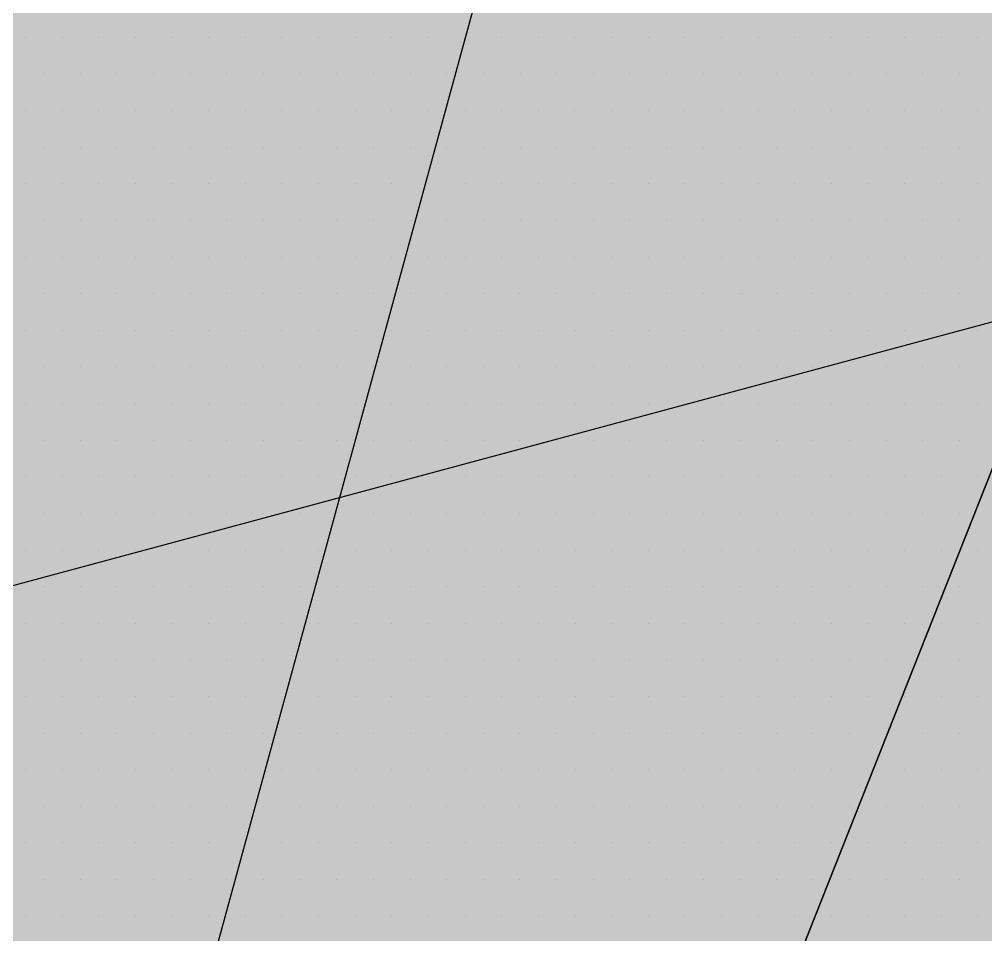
# Paper-space layout 'Layout1' of a CAD drawing. Extents: x -43 to 2298, y -18 to 768.
# Drawn here: x 138.919 to 140.371, y 260.292 to 261.667 of the extents above; entities that cross this region are included whole.
import ezdxf

# ---------------------------------------------------------------- set-up
doc = ezdxf.new("R2010")
doc.units = 0
doc.header["$LTSCALE"] = 2
doc.linetypes.add('CACHEX2', pattern=[0.75, 0.5, -0.25])
doc.layers.add('CARTOUCHE', color=7, linetype='Continuous')
doc.layers.add('LOGO', color=7, linetype='Continuous')

# ---------------------------------------------------------------- blocks, each defined once
blk = doc.blocks.new('A$C715108E3')
at = {"layer": 'LOGO', "color": 131}
for p, q in [((-11.7628, -13.9735), (-11.7628, -13.9735)), ((-11.6713, -13.9735), (-11.6713, -13.9735)), ((-11.5795, -13.9735), (-11.5795, -13.9735)), ((-11.4877, -13.9735), (-11.4877, -13.9735)), ((-11.3966, -13.9735), (-11.3966, -13.9735)), ((-11.3046, -13.9735), (-11.3046, -13.9735)), ((-11.2124, -13.9735), (-11.2124, -13.9735)), ((-11.1213, -13.9735), (-11.1213, -13.9735)), ((-11.0293, -13.9735), (-11.0293, -13.9735)), ((-10.9374, -13.9735), (-10.9374, -13.9735)), ((-10.846, -13.9735), (-10.846, -13.9735)), ((-10.7541, -13.9735), (-10.7541, -13.9735)), ((-10.6623, -13.9735), (-10.6623, -13.9735)), ((-10.5705, -13.9735), (-10.5705, -13.9735)), ((-10.479, -13.9735), (-10.479, -13.9735)), ((-10.387, -13.9735), (-10.387, -13.9735)), ((-10.2954, -13.9735), (-10.2954, -13.9735)), ((-10.2037, -13.9735), (-10.2037, -13.9735)), ((-10.1117, -13.9735), (-10.1117, -13.9735)), ((-10.0199, -13.9735), (-10.0199, -13.9735)), ((-9.9284, -13.9735), (-9.9284, -13.9735)), ((-9.8368, -13.9735), (-9.8368, -13.9735)), ((-9.7447, -13.9735), (-9.7447, -13.9735)), ((-9.6537, -13.9735), (-9.6537, -13.9735)), ((-9.5616, -13.9735), (-9.5616, -13.9735)), ((-9.4696, -13.9735), (-9.4696, -13.9735)), ((-9.3778, -13.9735), (-9.3778, -13.9735)), ((-11.7174, -14.065), (-11.7174, -14.065)), ((-11.6252, -14.065), (-11.6252, -14.065)), ((-11.5342, -14.065), (-11.5342, -14.065)), ((-11.4421, -14.065), (-11.4421, -14.065)), ((-11.3501, -14.065), (-11.3501, -14.065)), ((-11.2587, -14.065), (-11.2587, -14.065)), ((-11.1668, -14.065), (-11.1668, -14.065)), ((-11.0748, -14.065), (-11.0748, -14.065)), ((-10.9835, -14.065), (-10.9835, -14.065)), ((-10.8917, -14.065), (-10.8917, -14.065)), ((-10.7995, -14.065), (-10.7995, -14.065)), ((-10.7084, -14.065), (-10.7084, -14.065)), ((-10.6166, -14.065), (-10.6166, -14.065)), ((-10.5246, -14.065), (-10.5246, -14.065)), ((-10.4325, -14.065), (-10.4325, -14.065)), ((-10.3415, -14.065), (-10.3415, -14.065)), ((-10.2496, -14.065), (-10.2496, -14.065)), ((-10.1578, -14.065), (-10.1578, -14.065)), ((-10.0662, -14.065), (-10.0662, -14.065)), ((-9.9745, -14.065), (-9.9745, -14.065)), ((-9.8825, -14.065), (-9.8825, -14.065)), ((-9.7912, -14.065), (-9.7912, -14.065)), ((-9.6992, -14.065), (-9.6992, -14.065)), ((-9.6072, -14.065), (-9.6072, -14.065)), ((-9.5159, -14.065), (-9.5159, -14.065)), ((-9.4239, -14.065), (-9.4239, -14.065)), ((-11.7628, -14.1574), (-11.7628, -14.1574)), ((-11.6713, -14.1574), (-11.6713, -14.1574)), ((-11.5795, -14.1574), (-11.5795, -14.1574)), ((-11.4877, -14.1574), (-11.4877, -14.1574)), ((-11.3966, -14.1574), (-11.3966, -14.1574)), ((-11.3046, -14.1574), (-11.3046, -14.1574)), ((-11.2124, -14.1574), (-11.2124, -14.1574)), ((-11.1213, -14.1574), (-11.1213, -14.1574)), ((-11.0293, -14.1574), (-11.0293, -14.1574)), ((-10.9374, -14.1574), (-10.9374, -14.1574)), ((-10.846, -14.1574), (-10.846, -14.1574)), ((-10.7541, -14.1574), (-10.7541, -14.1574)), ((-10.6623, -14.1574), (-10.6623, -14.1574)), ((-10.5705, -14.1574), (-10.5705, -14.1574)), ((-10.479, -14.1574), (-10.479, -14.1574)), ((-10.387, -14.1574), (-10.387, -14.1574)), ((-10.2954, -14.1574), (-10.2954, -14.1574)), ((-10.2037, -14.1574), (-10.2037, -14.1574)), ((-10.1117, -14.1574), (-10.1117, -14.1574)), ((-10.0199, -14.1574), (-10.0199, -14.1574)), ((-9.9284, -14.1574), (-9.9284, -14.1574)), ((-9.8368, -14.1574), (-9.8368, -14.1574)), ((-9.7447, -14.1574), (-9.7447, -14.1574)), ((-9.6537, -14.1574), (-9.6537, -14.1574)), ((-9.5616, -14.1574), (-9.5616, -14.1574)), ((-9.4696, -14.1574), (-9.4696, -14.1574)), ((-9.3778, -14.1574), (-9.3778, -14.1574)), ((-11.7174, -14.2488), (-11.7174, -14.2488)), ((-11.6252, -14.2488), (-11.6252, -14.2488)), ((-11.5342, -14.2488), (-11.5342, -14.2488)), ((-11.4421, -14.2488), (-11.4421, -14.2488)), ((-11.3501, -14.2488), (-11.3501, -14.2488)), ((-11.2587, -14.2488), (-11.2587, -14.2488)), ((-11.1668, -14.2488), (-11.1668, -14.2488)), ((-11.0748, -14.2488), (-11.0748, -14.2488)), ((-10.9835, -14.2488), (-10.9835, -14.2488)), ((-10.8917, -14.2488), (-10.8917, -14.2488)), ((-10.7995, -14.2488), (-10.7995, -14.2488)), ((-10.7084, -14.2488), (-10.7084, -14.2488)), ((-10.6166, -14.2488), (-10.6166, -14.2488)), ((-10.5246, -14.2488), (-10.5246, -14.2488)), ((-10.4325, -14.2488), (-10.4325, -14.2488)), ((-10.3415, -14.2488), (-10.3415, -14.2488)), ((-10.2496, -14.2488), (-10.2496, -14.2488)), ((-10.1578, -14.2488), (-10.1578, -14.2488)), ((-10.0662, -14.2488), (-10.0662, -14.2488)), ((-9.9745, -14.2488), (-9.9745, -14.2488)), ((-9.8825, -14.2488), (-9.8825, -14.2488)), ((-9.7912, -14.2488), (-9.7912, -14.2488)), ((-9.6992, -14.2488), (-9.6992, -14.2488)), ((-9.6072, -14.2488), (-9.6072, -14.2488)), ((-9.5159, -14.2488), (-9.5159, -14.2488)), ((-9.4239, -14.2488), (-9.4239, -14.2488)), ((-11.7628, -14.3401), (-11.7628, -14.3401)), ((-11.6713, -14.3401), (-11.6713, -14.3401)), ((-11.5795, -14.3401), (-11.5795, -14.3401)), ((-11.4877, -14.3401), (-11.4877, -14.3401)), ((-11.3966, -14.3401), (-11.3966, -14.3401)), ((-11.3046, -14.3401), (-11.3046, -14.3401)), ((-11.2124, -14.3401), (-11.2124, -14.3401)), ((-11.1213, -14.3401), (-11.1213, -14.3401)), ((-11.0293, -14.3401), (-11.0293, -14.3401)), ((-10.9374, -14.3401), (-10.9374, -14.3401)), ((-10.846, -14.3401), (-10.846, -14.3401)), ((-10.7541, -14.3401), (-10.7541, -14.3401)), ((-10.6623, -14.3401), (-10.6623, -14.3401)), ((-10.5705, -14.3401), (-10.5705, -14.3401)), ((-10.479, -14.3401), (-10.479, -14.3401)), ((-10.387, -14.3401), (-10.387, -14.3401)), ((-10.2954, -14.3401), (-10.2954, -14.3401)), ((-10.2037, -14.3401), (-10.2037, -14.3401)), ((-10.1117, -14.3401), (-10.1117, -14.3401)), ((-10.0199, -14.3401), (-10.0199, -14.3401)), ((-9.9284, -14.3401), (-9.9284, -14.3401)), ((-9.8368, -14.3401), (-9.8368, -14.3401)), ((-9.7447, -14.3401), (-9.7447, -14.3401)), ((-9.6537, -14.3401), (-9.6537, -14.3401)), ((-9.5616, -14.3401), (-9.5616, -14.3401)), ((-9.4696, -14.3401), (-9.4696, -14.3401)), ((-9.3778, -14.3401), (-9.3778, -14.3401)), ((-11.7174, -14.4325), (-11.7174, -14.4325)), ((-11.6252, -14.4325), (-11.6252, -14.4325)), ((-11.5338, -14.4325), (-11.5338, -14.4325)), ((-11.4579, -14.4325), (-11.4579, -14.4325)), ((-11.4421, -14.4325), (-11.4421, -14.4325)), ((-11.3501, -14.4325), (-11.3501, -14.4325)), ((-11.2587, -14.4325), (-11.2587, -14.4325)), ((-11.1668, -14.4325), (-11.1668, -14.4325)), ((-11.0748, -14.4325), (-11.0748, -14.4325)), ((-10.9835, -14.4325), (-10.9835, -14.4325)), ((-10.8917, -14.4325), (-10.8917, -14.4325)), ((-10.7995, -14.4325), (-10.7995, -14.4325)), ((-10.7084, -14.4325), (-10.7084, -14.4325)), ((-10.6166, -14.4325), (-10.6166, -14.4325)), ((-10.5246, -14.4325), (-10.5246, -14.4325)), ((-10.4325, -14.4325), (-10.4325, -14.4325)), ((-10.3415, -14.4325), (-10.3415, -14.4325)), ((-10.2496, -14.4325), (-10.2496, -14.4325)), ((-10.1578, -14.4325), (-10.1578, -14.4325)), ((-10.0662, -14.4325), (-10.0662, -14.4325)), ((-9.9745, -14.4325), (-9.9745, -14.4325)), ((-9.8825, -14.4325), (-9.8825, -14.4325)), ((-9.7912, -14.4325), (-9.7912, -14.4325)), ((-9.6992, -14.4325), (-9.6992, -14.4325)), ((-9.6072, -14.4325), (-9.6072, -14.4325)), ((-9.5159, -14.4325), (-9.5159, -14.4325)), ((-9.4239, -14.4325), (-9.4239, -14.4325)), ((-11.7628, -14.5238), (-11.7628, -14.5238)), ((-11.6713, -14.5238), (-11.6713, -14.5238)), ((-11.5795, -14.5238), (-11.5795, -14.5238)), ((-11.4877, -14.5238), (-11.4877, -14.5238)), ((-11.3966, -14.5238), (-11.3966, -14.5238)), ((-11.3046, -14.5238), (-11.3046, -14.5238)), ((-11.2126, -14.5238), (-11.2126, -14.5238)), ((-11.1213, -14.5238), (-11.1213, -14.5238)), ((-11.0293, -14.5238), (-11.0293, -14.5238)), ((-10.9374, -14.5238), (-10.9374, -14.5238)), ((-10.846, -14.5238), (-10.846, -14.5238)), ((-10.754, -14.5238), (-10.754, -14.5238)), ((-10.7122, -14.5238), (-10.7122, -14.5238)), ((-10.6623, -14.5238), (-10.6623, -14.5238)), ((-10.5705, -14.5238), (-10.5705, -14.5238)), ((-10.479, -14.5238), (-10.479, -14.5238)), ((-10.387, -14.5238), (-10.387, -14.5238)), ((-10.2954, -14.5238), (-10.2954, -14.5238)), ((-10.2037, -14.5238), (-10.2037, -14.5238)), ((-10.1117, -14.5238), (-10.1117, -14.5238)), ((-10.0199, -14.5238), (-10.0199, -14.5238)), ((-9.9284, -14.5238), (-9.9284, -14.5238)), ((-9.8368, -14.5238), (-9.8368, -14.5238)), ((-9.7447, -14.5238), (-9.7447, -14.5238)), ((-9.6537, -14.5238), (-9.6537, -14.5238)), ((-9.5616, -14.5238), (-9.5616, -14.5238)), ((-9.4696, -14.5238), (-9.4696, -14.5238)), ((-9.3778, -14.5238), (-9.3778, -14.5238)), ((-11.7174, -14.6152), (-11.7174, -14.6152)), ((-11.6252, -14.6152), (-11.6252, -14.6152)), ((-11.5338, -14.6152), (-11.5338, -14.6152)), ((-11.442, -14.6152), (-11.442, -14.6152)), ((-11.3501, -14.6152), (-11.3501, -14.6152)), ((-11.2587, -14.6152), (-11.2587, -14.6152)), ((-11.1668, -14.6152), (-11.1668, -14.6152)), ((-11.0748, -14.6152), (-11.0748, -14.6152)), ((-10.9835, -14.6152), (-10.9835, -14.6152)), ((-10.8917, -14.6152), (-10.8917, -14.6152)), ((-10.7995, -14.6152), (-10.7995, -14.6152)), ((-10.7084, -14.6152), (-10.7084, -14.6152)), ((-10.6166, -14.6152), (-10.6166, -14.6152)), ((-10.5248, -14.6152), (-10.5248, -14.6152)), ((-10.4327, -14.6152), (-10.4327, -14.6152)), ((-10.3415, -14.6152), (-10.3415, -14.6152)), ((-10.2496, -14.6152), (-10.2496, -14.6152)), ((-10.1578, -14.6152), (-10.1578, -14.6152)), ((-10.0662, -14.6152), (-10.0662, -14.6152)), ((-9.9741, -14.6152), (-9.9741, -14.6152)), ((-9.9663, -14.6152), (-9.9663, -14.6152)), ((-9.8825, -14.6152), (-9.8825, -14.6152)), ((-9.7912, -14.6152), (-9.7912, -14.6152)), ((-9.6992, -14.6152), (-9.6992, -14.6152)), ((-9.6072, -14.6152), (-9.6072, -14.6152)), ((-9.5159, -14.6152), (-9.5159, -14.6152)), ((-9.4239, -14.6152), (-9.4239, -14.6152)), ((-11.7628, -14.7076), (-11.7628, -14.7076)), ((-11.6713, -14.7076), (-11.6713, -14.7076)), ((-11.5795, -14.7076), (-11.5795, -14.7076)), ((-11.4877, -14.7076), (-11.4877, -14.7076)), ((-11.3966, -14.7076), (-11.3966, -14.7076)), ((-11.3046, -14.7076), (-11.3046, -14.7076)), ((-11.2126, -14.7076), (-11.2126, -14.7076)), ((-11.1213, -14.7076), (-11.1213, -14.7076)), ((-11.0293, -14.7076), (-11.0293, -14.7076)), ((-10.9374, -14.7076), (-10.9374, -14.7076)), ((-10.846, -14.7076), (-10.846, -14.7076)), ((-10.754, -14.7076), (-10.754, -14.7076)), ((-10.6619, -14.7076), (-10.6619, -14.7076)), ((-10.5703, -14.7076), (-10.5703, -14.7076)), ((-10.479, -14.7076), (-10.479, -14.7076)), ((-10.3868, -14.7076), (-10.3868, -14.7076)), ((-10.295, -14.7076), (-10.295, -14.7076)), ((-10.2037, -14.7076), (-10.2037, -14.7076)), ((-10.1117, -14.7076), (-10.1117, -14.7076)), ((-10.0199, -14.7076), (-10.0199, -14.7076)), ((-9.9286, -14.7076), (-9.9286, -14.7076)), ((-9.8369, -14.7076), (-9.8369, -14.7076)), ((-9.7449, -14.7076), (-9.7449, -14.7076)), ((-9.6537, -14.7076), (-9.6537, -14.7076)), ((-9.5616, -14.7076), (-9.5616, -14.7076)), ((-9.4696, -14.7076), (-9.4696, -14.7076)), ((-9.3778, -14.7076), (-9.3778, -14.7076)), ((-11.7174, -14.7991), (-11.7174, -14.7991)), ((-11.6252, -14.7991), (-11.6252, -14.7991)), ((-11.5338, -14.7991), (-11.5338, -14.7991)), ((-11.442, -14.7991), (-11.442, -14.7991)), ((-11.3501, -14.7991), (-11.3501, -14.7991)), ((-11.2587, -14.7991), (-11.2587, -14.7991)), ((-11.1668, -14.7991), (-11.1668, -14.7991)), ((-11.0748, -14.7991), (-11.0748, -14.7991)), ((-10.9835, -14.7991), (-10.9835, -14.7991)), ((-10.8917, -14.7991), (-10.8917, -14.7991)), ((-10.7995, -14.7991), (-10.7995, -14.7991)), ((-10.7084, -14.7991), (-10.7084, -14.7991)), ((-10.6166, -14.7991), (-10.6166, -14.7991)), ((-10.5248, -14.7991), (-10.5248, -14.7991)), ((-10.4327, -14.7991), (-10.4327, -14.7991)), ((-10.3415, -14.7991), (-10.3415, -14.7991)), ((-10.2496, -14.7991), (-10.2496, -14.7991)), ((-10.1578, -14.7991), (-10.1578, -14.7991)), ((-10.0662, -14.7991), (-10.0662, -14.7991)), ((-9.9741, -14.7991), (-9.9741, -14.7991)), ((-9.8823, -14.7991), (-9.8823, -14.7991)), ((-9.7912, -14.7991), (-9.7912, -14.7991)), ((-9.699, -14.7991), (-9.699, -14.7991)), ((-9.6072, -14.7991), (-9.6072, -14.7991)), ((-9.5159, -14.7991), (-9.5159, -14.7991)), ((-9.4239, -14.7991), (-9.4239, -14.7991)), ((-11.7628, -14.8905), (-11.7628, -14.8905)), ((-11.6713, -14.8905), (-11.6713, -14.8905)), ((-11.5795, -14.8905), (-11.5795, -14.8905)), ((-11.4877, -14.8905), (-11.4877, -14.8905)), ((-11.3966, -14.8905), (-11.3966, -14.8905)), ((-11.3046, -14.8905), (-11.3046, -14.8905)), ((-11.2126, -14.8905), (-11.2126, -14.8905)), ((-11.1213, -14.8905), (-11.1213, -14.8905)), ((-11.0293, -14.8905), (-11.0293, -14.8905)), ((-10.9374, -14.8905), (-10.9374, -14.8905)), ((-10.846, -14.8905), (-10.846, -14.8905)), ((-10.754, -14.8905), (-10.754, -14.8905)), ((-10.6619, -14.8905), (-10.6619, -14.8905)), ((-10.5703, -14.8905), (-10.5703, -14.8905)), ((-10.479, -14.8905), (-10.479, -14.8905)), ((-10.3868, -14.8905), (-10.3868, -14.8905)), ((-10.295, -14.8905), (-10.295, -14.8905)), ((-10.2037, -14.8905), (-10.2037, -14.8905)), ((-10.1117, -14.8905), (-10.1117, -14.8905)), ((-10.0199, -14.8905), (-10.0199, -14.8905)), ((-9.9286, -14.8905), (-9.9286, -14.8905)), ((-9.8369, -14.8905), (-9.8369, -14.8905)), ((-9.7449, -14.8905), (-9.7449, -14.8905)), ((-9.6537, -14.8905), (-9.6537, -14.8905)), ((-9.5616, -14.8905), (-9.5616, -14.8905)), ((-9.4696, -14.8905), (-9.4696, -14.8905)), ((-9.3778, -14.8905), (-9.3778, -14.8905)), ((-11.7174, -14.9827), (-11.7174, -14.9827)), ((-11.6252, -14.9827), (-11.6252, -14.9827)), ((-11.5338, -14.9827), (-11.5338, -14.9827)), ((-11.442, -14.9827), (-11.442, -14.9827)), ((-11.3501, -14.9827), (-11.3501, -14.9827)), ((-11.2587, -14.9827), (-11.2587, -14.9827)), ((-11.1668, -14.9827), (-11.1668, -14.9827)), ((-11.0748, -14.9827), (-11.0748, -14.9827)), ((-10.9835, -14.9827), (-10.9835, -14.9827)), ((-10.8917, -14.9827), (-10.8917, -14.9827)), ((-10.7995, -14.9827), (-10.7995, -14.9827)), ((-10.7084, -14.9827), (-10.7084, -14.9827)), ((-10.6166, -14.9827), (-10.6166, -14.9827)), ((-10.5248, -14.9827), (-10.5248, -14.9827)), ((-10.4327, -14.9827), (-10.4327, -14.9827)), ((-10.3415, -14.9827), (-10.3415, -14.9827)), ((-10.2496, -14.9827), (-10.2496, -14.9827)), ((-10.1578, -14.9827), (-10.1578, -14.9827)), ((-10.0662, -14.9827), (-10.0662, -14.9827)), ((-9.9741, -14.9827), (-9.9741, -14.9827)), ((-9.8823, -14.9827), (-9.8823, -14.9827)), ((-9.7912, -14.9827), (-9.7912, -14.9827)), ((-9.699, -14.9827), (-9.699, -14.9827)), ((-9.6072, -14.9827), (-9.6072, -14.9827)), ((-9.5159, -14.9827), (-9.5159, -14.9827)), ((-9.4239, -14.9827), (-9.4239, -14.9827)), ((-11.7628, -15.0742), (-11.7628, -15.0742)), ((-11.6713, -15.0742), (-11.6713, -15.0742)), ((-11.5795, -15.0742), (-11.5795, -15.0742)), ((-11.4877, -15.0742), (-11.4877, -15.0742)), ((-11.3966, -15.0742), (-11.3966, -15.0742)), ((-11.3046, -15.0742), (-11.3046, -15.0742)), ((-11.2126, -15.0742), (-11.2126, -15.0742)), ((-11.1213, -15.0742), (-11.1213, -15.0742)), ((-11.0293, -15.0742), (-11.0293, -15.0742)), ((-10.9374, -15.0742), (-10.9374, -15.0742)), ((-10.846, -15.0742), (-10.846, -15.0742)), ((-10.754, -15.0742), (-10.754, -15.0742)), ((-10.6619, -15.0742), (-10.6619, -15.0742)), ((-10.5703, -15.0742), (-10.5703, -15.0742)), ((-10.479, -15.0742), (-10.479, -15.0742)), ((-10.3868, -15.0742), (-10.3868, -15.0742)), ((-10.295, -15.0742), (-10.295, -15.0742)), ((-10.2037, -15.0742), (-10.2037, -15.0742)), ((-10.1117, -15.0742), (-10.1117, -15.0742)), ((-10.0199, -15.0742), (-10.0199, -15.0742)), ((-9.9286, -15.0742), (-9.9286, -15.0742)), ((-9.8369, -15.0742), (-9.8369, -15.0742)), ((-9.7449, -15.0742), (-9.7449, -15.0742)), ((-9.6537, -15.0742), (-9.6537, -15.0742)), ((-9.5616, -15.0742), (-9.5616, -15.0742)), ((-9.4696, -15.0742), (-9.4696, -15.0742)), ((-9.3778, -15.0742), (-9.3778, -15.0742)), ((-11.7174, -15.1655), (-11.7174, -15.1655)), ((-11.6252, -15.1655), (-11.6252, -15.1655)), ((-11.5338, -15.1655), (-11.5338, -15.1655)), ((-11.442, -15.1655), (-11.442, -15.1655)), ((-11.3501, -15.1655), (-11.3501, -15.1655)), ((-11.2587, -15.1655), (-11.2587, -15.1655)), ((-11.1668, -15.1655), (-11.1668, -15.1655)), ((-11.0748, -15.1655), (-11.0748, -15.1655)), ((-10.9835, -15.1655), (-10.9835, -15.1655)), ((-10.8917, -15.1655), (-10.8917, -15.1655)), ((-10.7995, -15.1655), (-10.7995, -15.1655)), ((-10.7084, -15.1655), (-10.7084, -15.1655)), ((-10.6166, -15.1655), (-10.6166, -15.1655)), ((-10.5248, -15.1655), (-10.5248, -15.1655)), ((-10.4327, -15.1655), (-10.4327, -15.1655)), ((-10.3415, -15.1655), (-10.3415, -15.1655)), ((-10.2496, -15.1655), (-10.2496, -15.1655)), ((-10.1578, -15.1655), (-10.1578, -15.1655)), ((-10.0662, -15.1655), (-10.0662, -15.1655)), ((-9.9741, -15.1655), (-9.9741, -15.1655)), ((-9.8823, -15.1655), (-9.8823, -15.1655)), ((-9.7912, -15.1655), (-9.7912, -15.1655)), ((-9.699, -15.1655), (-9.699, -15.1655)), ((-9.6072, -15.1655), (-9.6072, -15.1655)), ((-9.5159, -15.1655), (-9.5159, -15.1655)), ((-9.4239, -15.1655), (-9.4239, -15.1655)), ((-11.7628, -15.2579), (-11.7628, -15.2579)), ((-11.6713, -15.2579), (-11.6713, -15.2579)), ((-11.5795, -15.2579), (-11.5795, -15.2579)), ((-11.4877, -15.2579), (-11.4877, -15.2579)), ((-11.3966, -15.2579), (-11.3966, -15.2579)), ((-11.3046, -15.2579), (-11.3046, -15.2579)), ((-11.2126, -15.2579), (-11.2126, -15.2579)), ((-11.1213, -15.2579), (-11.1213, -15.2579)), ((-11.0293, -15.2579), (-11.0293, -15.2579)), ((-10.9374, -15.2579), (-10.9374, -15.2579)), ((-10.846, -15.2579), (-10.846, -15.2579)), ((-10.754, -15.2579), (-10.754, -15.2579)), ((-10.6619, -15.2579), (-10.6619, -15.2579)), ((-10.5703, -15.2579), (-10.5703, -15.2579)), ((-10.479, -15.2579), (-10.479, -15.2579)), ((-10.3868, -15.2579), (-10.3868, -15.2579)), ((-10.295, -15.2579), (-10.295, -15.2579)), ((-10.2037, -15.2579), (-10.2037, -15.2579)), ((-10.1117, -15.2579), (-10.1117, -15.2579)), ((-10.0199, -15.2579), (-10.0199, -15.2579)), ((-9.9286, -15.2579), (-9.9286, -15.2579)), ((-9.8369, -15.2579), (-9.8369, -15.2579)), ((-9.7449, -15.2579), (-9.7449, -15.2579)), ((-9.6537, -15.2579), (-9.6537, -15.2579)), ((-9.5616, -15.2579), (-9.5616, -15.2579)), ((-9.4696, -15.2579), (-9.4696, -15.2579)), ((-9.3778, -15.2579), (-9.3778, -15.2579)), ((-11.7174, -15.3493), (-11.7174, -15.3493)), ((-11.6252, -15.3493), (-11.6252, -15.3493)), ((-11.5338, -15.3493), (-11.5338, -15.3493)), ((-11.442, -15.3493), (-11.442, -15.3493)), ((-11.3501, -15.3493), (-11.3501, -15.3493)), ((-11.2587, -15.3493), (-11.2587, -15.3493)), ((-11.1668, -15.3493), (-11.1668, -15.3493)), ((-11.0748, -15.3493), (-11.0748, -15.3493)), ((-10.9835, -15.3493), (-10.9835, -15.3493)), ((-10.8917, -15.3493), (-10.8917, -15.3493)), ((-10.7995, -15.3493), (-10.7995, -15.3493)), ((-10.7084, -15.3493), (-10.7084, -15.3493)), ((-10.6166, -15.3493), (-10.6166, -15.3493)), ((-10.5248, -15.3493), (-10.5248, -15.3493)), ((-10.4327, -15.3493), (-10.4327, -15.3493)), ((-10.3415, -15.3493), (-10.3415, -15.3493)), ((-10.2496, -15.3493), (-10.2496, -15.3493)), ((-10.1578, -15.3493), (-10.1578, -15.3493)), ((-10.0662, -15.3493), (-10.0662, -15.3493)), ((-9.9741, -15.3493), (-9.9741, -15.3493)), ((-9.8823, -15.3493), (-9.8823, -15.3493)), ((-9.7912, -15.3493), (-9.7912, -15.3493)), ((-9.699, -15.3493), (-9.699, -15.3493)), ((-9.6072, -15.3493), (-9.6072, -15.3493)), ((-9.5159, -15.3493), (-9.5159, -15.3493)), ((-9.4239, -15.3493), (-9.4239, -15.3493)), ((-11.7628, -15.4406), (-11.7628, -15.4406)), ((-11.6713, -15.4406), (-11.6713, -15.4406)), ((-11.5795, -15.4406), (-11.5795, -15.4406)), ((-11.4877, -15.4406), (-11.4877, -15.4406)), ((-11.3966, -15.4406), (-11.3966, -15.4406)), ((-11.3046, -15.4406), (-11.3046, -15.4406)), ((-11.2126, -15.4406), (-11.2126, -15.4406)), ((-11.1213, -15.4406), (-11.1213, -15.4406)), ((-11.0293, -15.4406), (-11.0293, -15.4406)), ((-10.9374, -15.4406), (-10.9374, -15.4406)), ((-10.846, -15.4406), (-10.846, -15.4406)), ((-10.754, -15.4406), (-10.754, -15.4406)), ((-10.6619, -15.4406), (-10.6619, -15.4406)), ((-10.5703, -15.4406), (-10.5703, -15.4406)), ((-10.479, -15.4406), (-10.479, -15.4406)), ((-10.3868, -15.4406), (-10.3868, -15.4406)), ((-10.295, -15.4406), (-10.295, -15.4406)), ((-10.2037, -15.4406), (-10.2037, -15.4406)), ((-10.1117, -15.4406), (-10.1117, -15.4406)), ((-10.0199, -15.4406), (-10.0199, -15.4406)), ((-9.9286, -15.4406), (-9.9286, -15.4406)), ((-9.8369, -15.4406), (-9.8369, -15.4406)), ((-9.7449, -15.4406), (-9.7449, -15.4406)), ((-9.6537, -15.4406), (-9.6537, -15.4406)), ((-9.5616, -15.4406), (-9.5616, -15.4406)), ((-9.4696, -15.4406), (-9.4696, -15.4406)), ((-9.3778, -15.4406), (-9.3778, -15.4406)), ((-11.7174, -15.5332), (-11.7174, -15.5332)), ((-11.6252, -15.5332), (-11.6252, -15.5332)), ((-11.5338, -15.5332), (-11.5338, -15.5332)), ((-11.442, -15.5332), (-11.442, -15.5332)), ((-11.3501, -15.5332), (-11.3501, -15.5332)), ((-11.2587, -15.5332), (-11.2587, -15.5332)), ((-11.1668, -15.5332), (-11.1668, -15.5332)), ((-11.0748, -15.5332), (-11.0748, -15.5332)), ((-10.9835, -15.5332), (-10.9835, -15.5332)), ((-10.8917, -15.5332), (-10.8917, -15.5332)), ((-10.7995, -15.5332), (-10.7995, -15.5332)), ((-10.7084, -15.5332), (-10.7084, -15.5332)), ((-10.6166, -15.5332), (-10.6166, -15.5332)), ((-10.5248, -15.5332), (-10.5248, -15.5332)), ((-10.4327, -15.5332), (-10.4327, -15.5332)), ((-10.3415, -15.5332), (-10.3415, -15.5332)), ((-10.2496, -15.5332), (-10.2496, -15.5332)), ((-10.1578, -15.5332), (-10.1578, -15.5332)), ((-10.0662, -15.5332), (-10.0662, -15.5332)), ((-9.9741, -15.5332), (-9.9741, -15.5332)), ((-9.8823, -15.5332), (-9.8823, -15.5332)), ((-9.7912, -15.5332), (-9.7912, -15.5332)), ((-9.699, -15.5332), (-9.699, -15.5332)), ((-9.6072, -15.5332), (-9.6072, -15.5332)), ((-9.5159, -15.5332), (-9.5159, -15.5332)), ((-9.4239, -15.5332), (-9.4239, -15.5332)), ((-11.7628, -15.6246), (-11.7628, -15.6246)), ((-11.6713, -15.6246), (-11.6713, -15.6246)), ((-11.5795, -15.6246), (-11.5795, -15.6246)), ((-11.4877, -15.6246), (-11.4877, -15.6246)), ((-11.3966, -15.6246), (-11.3966, -15.6246)), ((-11.3046, -15.6246), (-11.3046, -15.6246)), ((-11.2126, -15.6246), (-11.2126, -15.6246)), ((-11.1213, -15.6246), (-11.1213, -15.6246)), ((-11.0293, -15.6246), (-11.0293, -15.6246)), ((-10.9374, -15.6246), (-10.9374, -15.6246)), ((-10.846, -15.6246), (-10.846, -15.6246)), ((-10.754, -15.6246), (-10.754, -15.6246)), ((-10.6619, -15.6246), (-10.6619, -15.6246)), ((-10.5703, -15.6246), (-10.5703, -15.6246)), ((-10.479, -15.6246), (-10.479, -15.6246)), ((-10.3868, -15.6246), (-10.3868, -15.6246)), ((-10.295, -15.6246), (-10.295, -15.6246)), ((-10.2037, -15.6246), (-10.2037, -15.6246)), ((-10.1117, -15.6246), (-10.1117, -15.6246)), ((-10.0199, -15.6246), (-10.0199, -15.6246)), ((-9.9286, -15.6246), (-9.9286, -15.6246)), ((-9.8369, -15.6246), (-9.8369, -15.6246)), ((-9.7449, -15.6246), (-9.7449, -15.6246)), ((-9.6537, -15.6246), (-9.6537, -15.6246)), ((-9.5616, -15.6246), (-9.5616, -15.6246)), ((-9.4696, -15.6246), (-9.4696, -15.6246)), ((-9.3778, -15.6246), (-9.3778, -15.6246)), ((-11.7174, -15.7159), (-11.7174, -15.7159)), ((-11.6252, -15.7159), (-11.6252, -15.7159)), ((-11.5338, -15.7159), (-11.5338, -15.7159)), ((-11.442, -15.7159), (-11.442, -15.7159)), ((-11.3501, -15.7159), (-11.3501, -15.7159)), ((-11.2587, -15.7159), (-11.2587, -15.7159)), ((-11.1668, -15.7159), (-11.1668, -15.7159)), ((-11.0748, -15.7159), (-11.0748, -15.7159)), ((-10.9835, -15.7159), (-10.9835, -15.7159)), ((-10.8917, -15.7159), (-10.8917, -15.7159)), ((-10.7995, -15.7159), (-10.7995, -15.7159)), ((-10.7084, -15.7159), (-10.7084, -15.7159)), ((-10.6166, -15.7159), (-10.6166, -15.7159)), ((-10.5248, -15.7159), (-10.5248, -15.7159)), ((-10.4327, -15.7159), (-10.4327, -15.7159)), ((-10.3415, -15.7159), (-10.3415, -15.7159)), ((-10.2496, -15.7159), (-10.2496, -15.7159)), ((-10.1578, -15.7159), (-10.1578, -15.7159)), ((-10.0662, -15.7159), (-10.0662, -15.7159)), ((-9.9741, -15.7159), (-9.9741, -15.7159)), ((-9.8823, -15.7159), (-9.8823, -15.7159)), ((-9.7912, -15.7159), (-9.7912, -15.7159)), ((-9.699, -15.7159), (-9.699, -15.7159)), ((-9.6072, -15.7159), (-9.6072, -15.7159)), ((-9.5159, -15.7159), (-9.5159, -15.7159)), ((-9.4239, -15.7159), (-9.4239, -15.7159)), ((-11.7628, -15.8081), (-11.7628, -15.8081)), ((-11.6713, -15.8081), (-11.6713, -15.8081)), ((-11.5795, -15.8081), (-11.5795, -15.8081)), ((-11.4877, -15.8081), (-11.4877, -15.8081)), ((-11.3966, -15.8081), (-11.3966, -15.8081)), ((-11.3046, -15.8081), (-11.3046, -15.8081)), ((-11.2126, -15.8081), (-11.2126, -15.8081)), ((-11.1213, -15.8081), (-11.1213, -15.8081)), ((-11.0293, -15.8081), (-11.0293, -15.8081)), ((-10.9374, -15.8081), (-10.9374, -15.8081)), ((-10.846, -15.8081), (-10.846, -15.8081)), ((-10.754, -15.8081), (-10.754, -15.8081)), ((-10.6619, -15.8081), (-10.6619, -15.8081)), ((-10.5703, -15.8081), (-10.5703, -15.8081)), ((-10.479, -15.8081), (-10.479, -15.8081)), ((-10.3868, -15.8081), (-10.3868, -15.8081)), ((-10.295, -15.8081), (-10.295, -15.8081)), ((-10.2037, -15.8081), (-10.2037, -15.8081)), ((-10.1117, -15.8081), (-10.1117, -15.8081)), ((-10.0199, -15.8081), (-10.0199, -15.8081)), ((-9.9286, -15.8081), (-9.9286, -15.8081)), ((-9.8369, -15.8081), (-9.8369, -15.8081)), ((-9.7449, -15.8081), (-9.7449, -15.8081)), ((-9.6537, -15.8081), (-9.6537, -15.8081)), ((-9.5616, -15.8081), (-9.5616, -15.8081)), ((-9.4696, -15.8081), (-9.4696, -15.8081)), ((-9.3778, -15.8081), (-9.3778, -15.8081)), ((-11.7174, -15.8996), (-11.7174, -15.8996)), ((-11.6252, -15.8996), (-11.6252, -15.8996)), ((-11.5338, -15.8996), (-11.5338, -15.8996)), ((-11.442, -15.8996), (-11.442, -15.8996)), ((-11.3501, -15.8996), (-11.3501, -15.8996)), ((-11.2587, -15.8996), (-11.2587, -15.8996)), ((-11.1668, -15.8996), (-11.1668, -15.8996)), ((-11.0748, -15.8996), (-11.0748, -15.8996)), ((-10.9835, -15.8996), (-10.9835, -15.8996)), ((-10.8917, -15.8996), (-10.8917, -15.8996)), ((-10.7995, -15.8996), (-10.7995, -15.8996)), ((-10.7084, -15.8996), (-10.7084, -15.8996)), ((-10.6166, -15.8996), (-10.6166, -15.8996)), ((-10.5248, -15.8996), (-10.5248, -15.8996)), ((-10.4327, -15.8996), (-10.4327, -15.8996)), ((-10.3415, -15.8996), (-10.3415, -15.8996)), ((-10.2496, -15.8996), (-10.2496, -15.8996)), ((-10.1578, -15.8996), (-10.1578, -15.8996)), ((-10.0662, -15.8996), (-10.0662, -15.8996)), ((-9.9741, -15.8996), (-9.9741, -15.8996)), ((-9.8823, -15.8996), (-9.8823, -15.8996)), ((-9.7912, -15.8996), (-9.7912, -15.8996)), ((-9.699, -15.8996), (-9.699, -15.8996)), ((-9.6072, -15.8996), (-9.6072, -15.8996)), ((-9.5159, -15.8996), (-9.5159, -15.8996)), ((-9.4239, -15.8996), (-9.4239, -15.8996)), ((-11.7628, -15.991), (-11.7628, -15.991)), ((-11.6713, -15.991), (-11.6713, -15.991)), ((-11.5795, -15.991), (-11.5795, -15.991)), ((-11.4877, -15.991), (-11.4877, -15.991)), ((-11.3966, -15.991), (-11.3966, -15.991)), ((-11.3046, -15.991), (-11.3046, -15.991)), ((-11.2126, -15.991), (-11.2126, -15.991)), ((-11.1213, -15.991), (-11.1213, -15.991)), ((-11.0293, -15.991), (-11.0293, -15.991)), ((-10.9374, -15.991), (-10.9374, -15.991)), ((-10.846, -15.991), (-10.846, -15.991)), ((-10.754, -15.991), (-10.754, -15.991)), ((-10.6619, -15.991), (-10.6619, -15.991)), ((-10.5703, -15.991), (-10.5703, -15.991)), ((-10.479, -15.991), (-10.479, -15.991)), ((-10.3868, -15.991), (-10.3868, -15.991)), ((-10.295, -15.991), (-10.295, -15.991)), ((-10.2037, -15.991), (-10.2037, -15.991)), ((-10.1117, -15.991), (-10.1117, -15.991)), ((-10.0199, -15.991), (-10.0199, -15.991)), ((-9.9286, -15.991), (-9.9286, -15.991)), ((-9.8369, -15.991), (-9.8369, -15.991)), ((-9.7449, -15.991), (-9.7449, -15.991)), ((-9.6537, -15.991), (-9.6537, -15.991)), ((-9.5616, -15.991), (-9.5616, -15.991)), ((-9.4696, -15.991), (-9.4696, -15.991)), ((-9.3778, -15.991), (-9.3778, -15.991)), ((-11.7174, -16.0834), (-11.7174, -16.0834)), ((-11.6252, -16.0834), (-11.6252, -16.0834)), ((-11.5338, -16.0834), (-11.5338, -16.0834)), ((-11.442, -16.0834), (-11.442, -16.0834)), ((-11.3501, -16.0834), (-11.3501, -16.0834)), ((-11.2587, -16.0834), (-11.2587, -16.0834)), ((-11.1668, -16.0834), (-11.1668, -16.0834)), ((-11.0748, -16.0834), (-11.0748, -16.0834)), ((-10.9835, -16.0834), (-10.9835, -16.0834)), ((-10.8917, -16.0834), (-10.8917, -16.0834)), ((-10.7995, -16.0834), (-10.7995, -16.0834)), ((-10.7084, -16.0834), (-10.7084, -16.0834)), ((-10.6166, -16.0834), (-10.6166, -16.0834)), ((-10.5248, -16.0834), (-10.5248, -16.0834)), ((-10.4327, -16.0834), (-10.4327, -16.0834)), ((-10.3415, -16.0834), (-10.3415, -16.0834)), ((-10.2496, -16.0834), (-10.2496, -16.0834)), ((-10.1578, -16.0834), (-10.1578, -16.0834)), ((-10.0662, -16.0834), (-10.0662, -16.0834)), ((-9.9741, -16.0834), (-9.9741, -16.0834)), ((-9.8823, -16.0834), (-9.8823, -16.0834)), ((-9.7912, -16.0834), (-9.7912, -16.0834)), ((-9.699, -16.0834), (-9.699, -16.0834)), ((-9.6072, -16.0834), (-9.6072, -16.0834)), ((-9.5159, -16.0834), (-9.5159, -16.0834)), ((-9.4239, -16.0834), (-9.4239, -16.0834)), ((-11.7628, -16.1747), (-11.7628, -16.1747)), ((-11.6713, -16.1747), (-11.6713, -16.1747)), ((-11.5795, -16.1747), (-11.5795, -16.1747)), ((-11.4877, -16.1747), (-11.4877, -16.1747)), ((-11.3966, -16.1747), (-11.3966, -16.1747)), ((-11.3046, -16.1747), (-11.3046, -16.1747)), ((-11.2126, -16.1747), (-11.2126, -16.1747)), ((-11.1213, -16.1747), (-11.1213, -16.1747)), ((-11.0293, -16.1747), (-11.0293, -16.1747)), ((-10.9374, -16.1747), (-10.9374, -16.1747)), ((-10.846, -16.1747), (-10.846, -16.1747)), ((-10.754, -16.1747), (-10.754, -16.1747)), ((-10.6619, -16.1747), (-10.6619, -16.1747)), ((-10.5703, -16.1747), (-10.5703, -16.1747)), ((-10.479, -16.1747), (-10.479, -16.1747)), ((-10.3868, -16.1747), (-10.3868, -16.1747)), ((-10.295, -16.1747), (-10.295, -16.1747)), ((-10.2037, -16.1747), (-10.2037, -16.1747)), ((-10.1117, -16.1747), (-10.1117, -16.1747)), ((-10.0199, -16.1747), (-10.0199, -16.1747)), ((-9.9286, -16.1747), (-9.9286, -16.1747)), ((-9.8369, -16.1747), (-9.8369, -16.1747)), ((-9.7449, -16.1747), (-9.7449, -16.1747)), ((-9.6537, -16.1747), (-9.6537, -16.1747)), ((-9.5616, -16.1747), (-9.5616, -16.1747)), ((-9.4696, -16.1747), (-9.4696, -16.1747)), ((-9.3778, -16.1747), (-9.3778, -16.1747))]:
    blk.add_line(p, q, dxfattribs=at)
blk = doc.blocks.new('A$C581E6685')
at = {"layer": 'LOGO'}
for color, points in [(140, [(-45.3965, 37.4846), (-41.9745, 25.9278), (-41.7809, 23.8865), (-42.0615, 23.3525), (-44.9268, 21.9767), (-53.1072, 18.3767), (-40.8028, 21.6905), (-39.5666, 22.0268), (-38.2746, 22.2236), (-38.1337, 21.2132), (-33.6363, 11.1845), (-36.0802, 21.4612), (-37.3405, 24.3346), (-37.4251, 24.9804), (-36.9477, 25.4853), (-26.3566, 30.2032), (-37.8747, 26.8339), (-39.7286, 26.4119), (-40.3751, 26.6371), (-40.684, 26.8894)]), (40, [(-39.8519, 24.2064), (-46.2303, 8.0935), (-42.1559, 23.0023)]), (32, [(-39.8519, 24.2064), (-38.5844, 21.5046), (-46.2303, 8.0935)])]:
    blk.add_hatch(color=color, dxfattribs=at).paths.add_polyline_path(points)
at = {"layer": 'LOGO', "color": 140}
blk.add_lwpolyline([(-45.3965, 37.4846), (-41.9745, 25.9278), (-41.7804, 23.8865), (-42.0615, 23.3525), (-44.9268, 21.9767), (-53.1072, 18.3767), (-40.8028, 21.6905), (-39.5666, 22.0268), (-38.2739, 22.2236), (-38.1337, 21.2132), (-33.6358, 11.1845), (-36.0802, 21.4612), (-37.3405, 24.3346), (-37.4251, 24.9804), (-36.9477, 25.4853), (-26.3566, 30.2032), (-37.8741, 26.8339), (-39.7286, 26.4119), (-40.3748, 26.6371), (-40.6836, 26.8894)], close=True, dxfattribs=at)
at = {"layer": 'LOGO', "color": 40}
blk.add_lwpolyline([(-39.8519, 24.2064), (-46.2303, 8.0935), (-42.1559, 23.0023)], close=True, dxfattribs=at)
at = {"layer": 'LOGO', "color": 32}
blk.add_lwpolyline([(-39.8519, 24.2064), (-38.584, 21.5046), (-46.2303, 8.0935)], close=True, dxfattribs=at)
at = {"layer": 'LOGO', "color": 32, "linetype": 'CACHEX2', "ltscale": 1.5}
blk.add_ellipse((-38.0538, 23.8138), major_axis=(-19.0311, -3.534), ratio=0.590567, dxfattribs=at)
at = {"layer": 'LOGO', "color": 32}
blk.add_ellipse((-37.6144, 23.8499), major_axis=(-13.5768, -4.2839), ratio=0.791971, dxfattribs=at)
at = {"layer": 'CARTOUCHE'}
blk.add_blockref('A$C715108E3', (-31.6739, 36.3189), dxfattribs=at)

psp = doc.layouts.get("Layout1")

# ---------------------------------------------------------------- hatches: boundary and pattern name
at = {"layer": 'CARTOUCHE', "true_color": 0xffffff}
h = psp.add_hatch(color=7, dxfattribs=at)
h.dxf.hatch_style = 1
edge = h.paths.add_edge_path()
edge.add_spline(control_points=[(127.7197, 272.4748), (127.7197, 261.5837), (127.7197, 250.6925), (127.7197, 246.8525), (131.5597, 246.8525), (177.0989, 246.8525), (222.6382, 246.8525), (226.4782, 246.8525), (226.4782, 250.6925), (226.4782, 261.5837), (226.4782, 272.4748), (226.4782, 276.3148), (222.6382, 276.3148), (177.0989, 276.3148), (131.5597, 276.3148), (127.7197, 276.3148), (127.7197, 272.4748)], knot_values=[0, 0, 0, 1, 1, 2.570796, 2.570796, 3.570796, 3.570796, 5.141593, 5.141593, 6.141593, 6.141593, 7.712389, 7.712389, 8.712389, 8.712389, 10.283185, 10.283185, 10.283185], weights=[1, 1, 1, 0.707107, 1, 1, 1, 0.707107, 1, 1, 1, 0.707107, 1, 1, 1, 0.707107, 1], degree=2, periodic=0)

# ---------------------------------------------------------------- linework, layer by layer
at = {"layer": 'CARTOUCHE'}
psp.add_rational_spline([(127.7197, 272.4748), (127.7197, 261.5837), (127.7197, 250.6925), (127.7197, 246.8525), (131.5597, 246.8525), (177.0989, 246.8525), (222.6382, 246.8525), (226.4782, 246.8525), (226.4782, 250.6925), (226.4782, 261.5837), (226.4782, 272.4748), (226.4782, 276.3148), (222.6382, 276.3148), (177.0989, 276.3148), (131.5597, 276.3148), (127.7197, 276.3148), (127.7197, 272.4748)], [1, 1, 1, 0.707106781187, 1, 1, 1, 0.707106781187, 1, 1, 1, 0.707106781187, 1, 1, 1, 0.707106781187, 1], degree=2, knots=[0, 0, 0, 1, 1, 2.570796, 2.570796, 3.570796, 3.570796, 5.141593, 5.141593, 6.141593, 6.141593, 7.712389, 7.712389, 8.712389, 8.712389, 10.283185, 10.283185, 10.283185], dxfattribs=at)

# ---------------------------------------------------------------- block references
at = {"layer": 'CARTOUCHE', "xscale": 0.6, "yscale": 0.6, "zscale": 0.6}
psp.add_blockref('A$C581E6685', (164.9904, 248.2331), dxfattribs=at)

doc.saveas('drawing.dxf')
